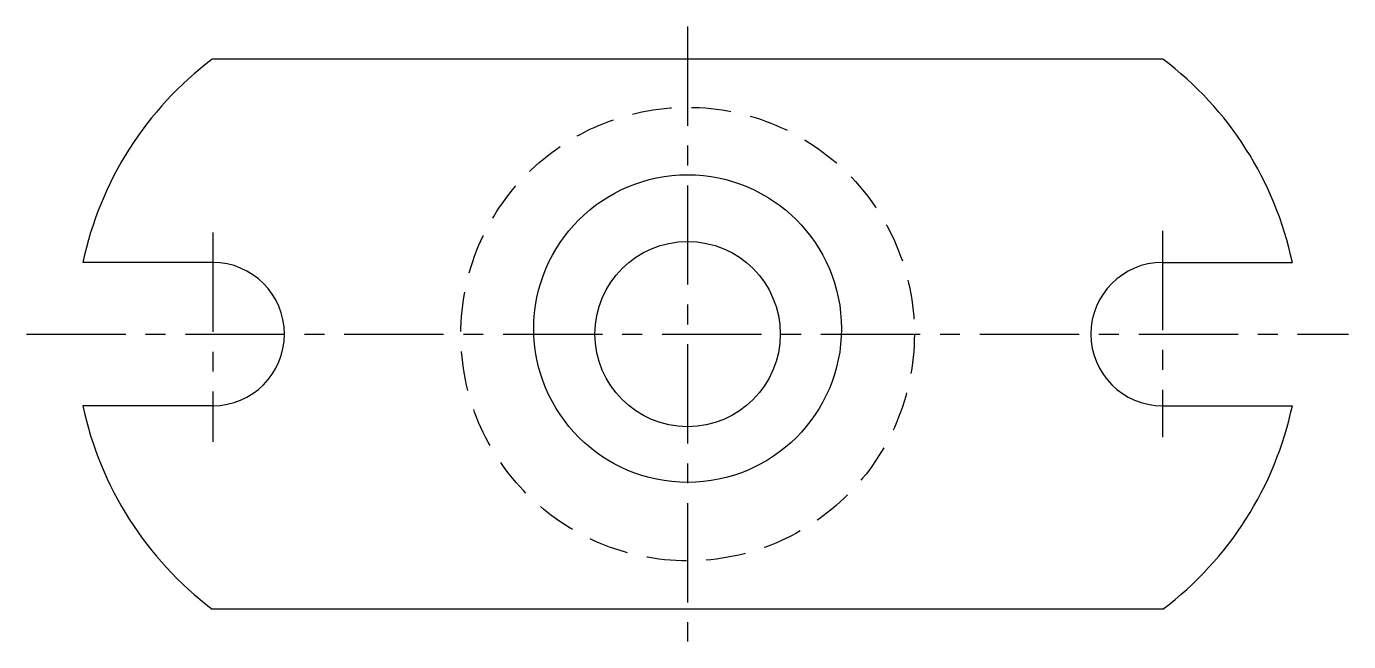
# Model space of a CAD drawing. Header units: millimetres. Extents: x 313 to 735, y 1614 to 1810.
import ezdxf

# ---------------------------------------------------------------- set-up
doc = ezdxf.new("R2010")
doc.units = ezdxf.units.MM
doc.linetypes.add('CENTER', pattern=[50.8, 31.75, -6.35, 6.35, -6.35])
doc.linetypes.add('DASHED', pattern=[19.05, 12.7, -6.35])
doc.layers.add('点画线', color=1, linetype='CENTER')
doc.layers.add('虚线', color=2, linetype='DASHED')

msp = doc.modelspace()

# ---------------------------------------------------------------- linework, layer by layer
for p, q in [((675.84, 1799.99), (371.93, 1799.99)), ((372.08, 1734.95), (330.54, 1734.95)), ((675.69, 1734.95), (717.23, 1734.95)), ((372.08, 1689.16), (330.54, 1689.16)), ((675.69, 1689.16), (717.23, 1689.16)), ((675.84, 1624.12), (371.93, 1624.12))]:
    msp.add_line(p, q)
for centre, radius in [((523.89, 1713.81), 49.18), ((523.89, 1712.06), 29.61)]:
    msp.add_circle(centre, radius)
for centre, radius, start, end in [((438.32, 1712.06), 110.18, 127.0543, 168.007), ((609.45, 1712.06), 110.18, 11.993, 52.9457), ((372.08, 1712.06), 22.9, 270, 90), ((675.69, 1712.06), 22.9, 90, 270), ((438.32, 1712.06), 110.18, 191.993, 232.9457), ((609.45, 1712.06), 110.18, 307.0543, 348.007)]:
    msp.add_arc(centre, radius, start, end)
at = {"layer": '点画线'}
for p, q in [((523.89, 1810.41), (523.89, 1613.76)), ((372.08, 1744.51), (372.08, 1677.65)), ((675.69, 1745.08), (675.69, 1679.06)), ((312.51, 1712.06), (735.2, 1712.06))]:
    msp.add_line(p, q, dxfattribs=at)
at = {"layer": '虚线'}
msp.add_circle((523.89, 1712.06), 72.5, dxfattribs=at)

doc.saveas('drawing.dxf')
